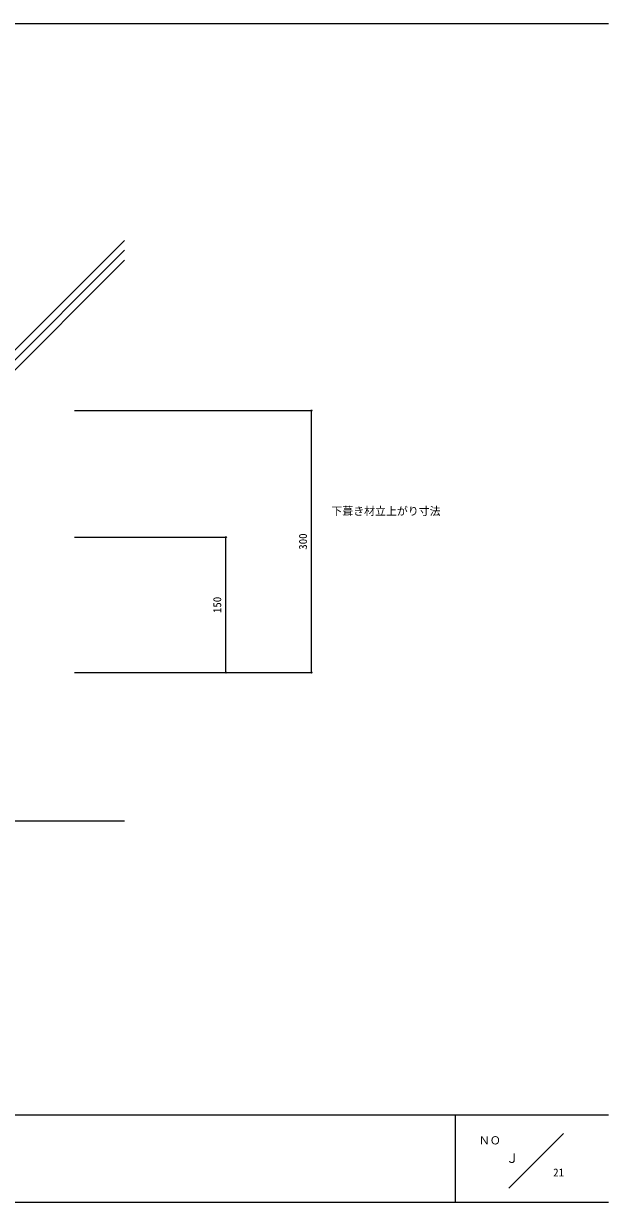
# Model space of a CAD drawing. Units: millimetres, scale not verified. Extents: x -203 to 197, y -138 to 132.
# Drawn here: x 62.8 to 196.8, y -138.4 to 131.6 of the extents above; entities that cross this region are included whole.
import ezdxf
from ezdxf.enums import TextEntityAlignment as Align

# ---------------------------------------------------------------- set-up
doc = ezdxf.new("R2010")
doc.units = ezdxf.units.MM
doc.header["$LTSCALE"] = 0.5
doc.header["$PDMODE"] = 32
doc.header["$PDSIZE"] = 0.25
doc.layers.add('0-0', color=5, linetype='Continuous', lineweight=18)
doc.layers.add('1-4', color=7, linetype='Continuous', lineweight=18)
doc.styles.add('ＭＳ ゴシック', font='')
doc.styles.get('ＭＳ ゴシック').set_extended_font_data('MS Gothic')

msp = doc.modelspace()

# ---------------------------------------------------------------- linework, layer by layer
at = {"layer": '0-0'}
for p, q in [((-203.2432, 131.6351), (196.7568, 131.6351)), ((196.7568, -118.3649), (-203.2433, -118.3649)), ((161.7568, -138.3649), (161.7568, -118.3649)), ((186.4865, -122.5541), (173.9189, -135.1216)), ((196.7568, -138.3649), (-203.2432, -138.3649))]:
    msp.add_line(p, q, dxfattribs=at)
at = {"layer": '1-4'}
for p, q in [((57.2703, 53.294), (85.9459, 81.9696)), ((57.2703, 51.0313), (85.9459, 79.7069)), ((57.2703, 48.7685), (85.9459, 77.4441)), ((74.532, 42.9993), (128.7781, 42.9993)), ((128.7781, -17.0007), (128.7781, 42.9993)), ((74.532, 13.9737), (109.1495, 13.9737)), ((74.532, -17.0007), (128.7781, -17.0007)), ((-143.5135, -51.0007), (85.9459, -51.0007))]:
    msp.add_line(p, q, dxfattribs=at)
msp.add_lwpolyline([(74.532, -17.0007), (109.1495, -17.0007), (109.1495, 13.9737)], dxfattribs=at)
for p in [(128.7781, 42.9993), (109.1495, 13.9737), (109.1495, -17.0007), (128.7781, -17.0007)]:
    msp.add_point(p, dxfattribs=at)

# ---------------------------------------------------------------- texts
at = {"layer": '0-0', "color": 7, "style": 'ＭＳ ゴシック'}
for s, height, p in [('ＮＯ', 1.833, (167.1021, -125.6345)), ('Ｊ', 2.199, (173.238, -129.9766))]:
    msp.add_text(s, height=height, dxfattribs=at).set_placement(p, align=Align.BOTTOM_LEFT)
at = {"layer": '1-4', "style": 'ＭＳ ゴシック'}
for s, p in [('下葺き材立上がり寸法', (133.3267, 18.4895)), ('21', (184.1058, -132.9767))]:
    msp.add_text(s, height=1.833, dxfattribs=at).set_placement(p, align=Align.BOTTOM_LEFT)
for s, p in [('300', (128.278, 11.1243)), ('150', (108.6495, -3.3885))]:
    msp.add_text(s, height=1.833, rotation=90, dxfattribs=at).set_placement(p, align=Align.BOTTOM_LEFT)

doc.saveas('drawing.dxf')
